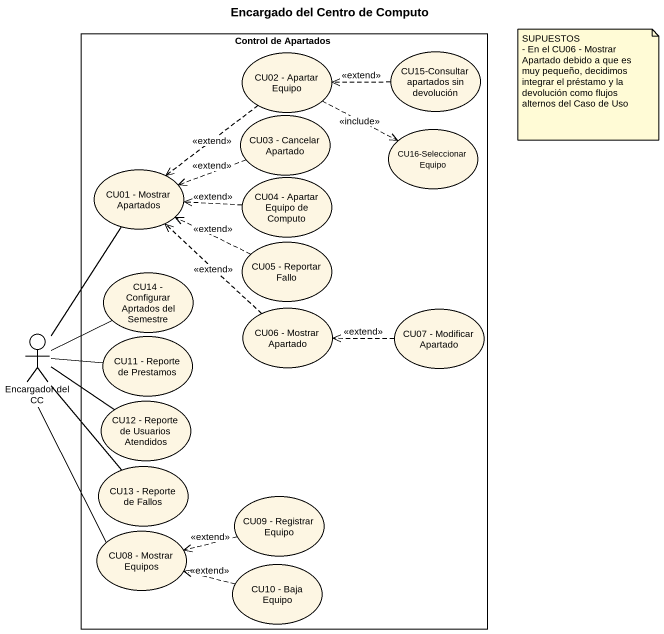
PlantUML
@startuml
title Encargado del Centro de Computo
rectangle "Control de Apartados" as Control_de_Apartados {
  usecase "CU02 - Apartar Equipo" as CU02_Apartar_Equipo
  usecase "CU15-Consultar apartados sin devolución" as CU15_Consultar_apartados
  usecase "CU03 - Cancelar Apartado" as CU03_Cancelar_Apartado
  usecase "CU16-Seleccionar Equipo" as CU16_Seleccionar_Equipo
  usecase "CU01 - Mostrar Apartados" as CU01_Mostrar_Apartados
  usecase "CU04 - Apartar Equipo de Computo" as CU04_Apartar_Equipo_de
  usecase "CU05 - Reportar Fallo" as CU05_Reportar_Fallo
  usecase "CU14 - Configurar Aprtados del Semestre" as CU14_Configurar_Aprtados
  usecase "CU11 - Reporte de Prestamos" as CU11_Reporte_de_Prestamos
  usecase "CU06 - Mostrar Apartado" as CU06_Mostrar_Apartado
  usecase "CU07 - Modificar Apartado" as CU07_Modificar_Apartado
  usecase "CU12 - Reporte de Usuarios Atendidos" as CU12_Reporte_de_Usuarios
  usecase "CU13 - Reporte de Fallos" as CU13_Reporte_de_Fallos
  usecase "CU09 - Registrar Equipo" as CU09_Registrar_Equipo
  usecase "CU08 - Mostrar Equipos" as CU08_Mostrar_Equipos
  usecase "CU10 - Baja Equipo" as CU10_Baja_Equipo
}
actor "Encargador del CC" as Encargador_del_CC
CU02_Apartar_Equipo .right.> CU16_Seleccionar_Equipo : <<include>>
CU02_Apartar_Equipo ..> CU01_Mostrar_Apartados : <<extend>>
CU15_Consultar_apartados .left.> CU02_Apartar_Equipo : <<extend>>
CU03_Cancelar_Apartado .left.> CU01_Mostrar_Apartados : <<extend>>
CU01_Mostrar_Apartados -- Encargador_del_CC
CU04_Apartar_Equipo_de .left.> CU01_Mostrar_Apartados : <<extend>>
CU05_Reportar_Fallo .left.> CU01_Mostrar_Apartados : <<extend>>
CU14_Configurar_Aprtados -- Encargador_del_CC
CU11_Reporte_de_Prestamos -left- Encargador_del_CC
CU06_Mostrar_Apartado .up.> CU01_Mostrar_Apartados : <<extend>>
CU07_Modificar_Apartado .left.> CU06_Mostrar_Apartado : <<extend>>
CU12_Reporte_de_Usuarios -left- Encargador_del_CC
CU13_Reporte_de_Fallos -up- Encargador_del_CC
CU09_Registrar_Equipo .left.> CU08_Mostrar_Equipos : <<extend>>
CU08_Mostrar_Equipos -up- Encargador_del_CC
CU10_Baja_Equipo .left.> CU08_Mostrar_Equipos : <<extend>>
note as N1
  SUPUESTOS
  - En el CU06 - Mostrar Apartado debido a que es muy pequeño, decidimos integrar el préstamo y la devolución como flujos alternos del Caso de Uso
end note
@enduml
